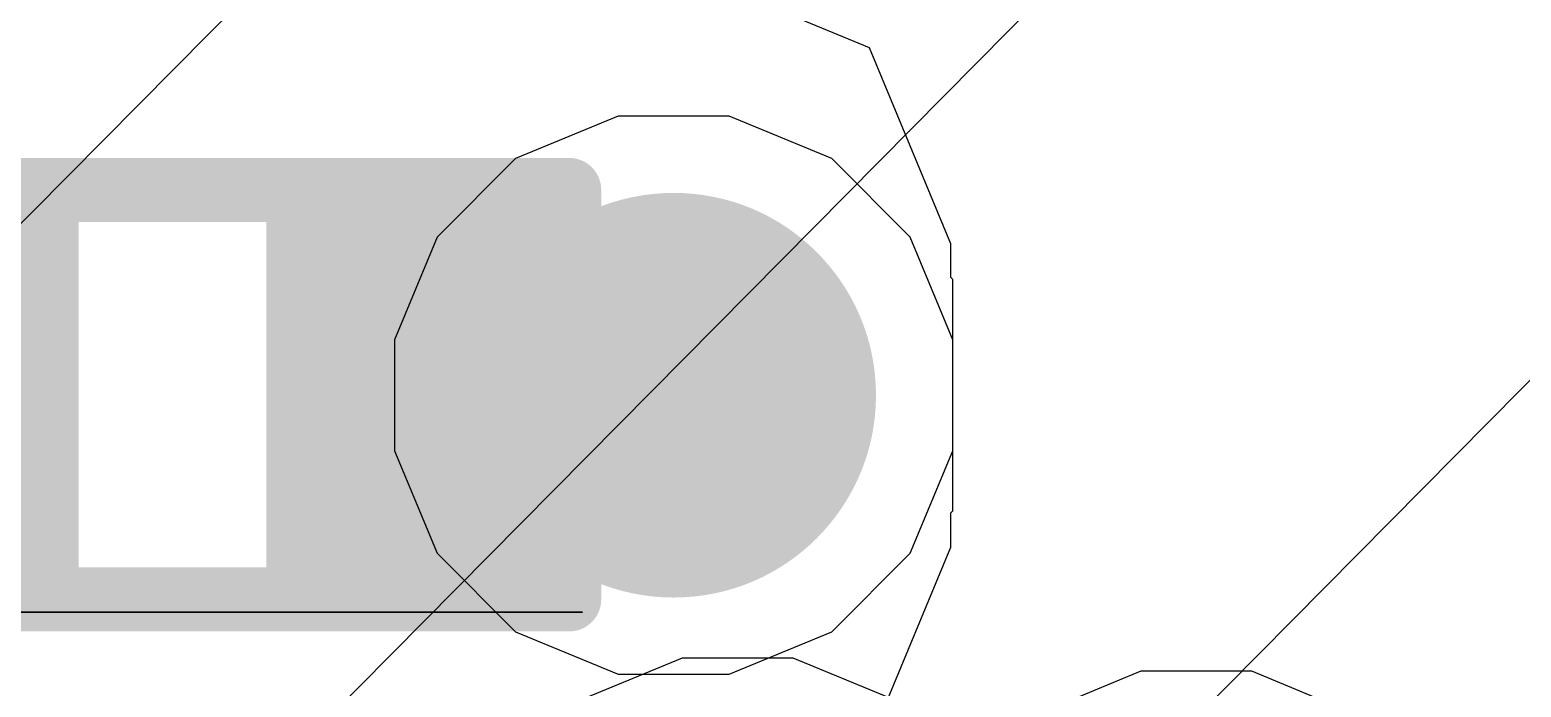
# Model space of a CAD drawing. Header units: inches. Extents: x -4 to 5258, y -4 to 5281.
# Drawn here: x 44.912 to 47.872, y 17.467 to 18.772 of the extents above; entities that cross this region are included whole.
import ezdxf

# ---------------------------------------------------------------- set-up
doc = ezdxf.new("R2010")
doc.units = ezdxf.units.IN
for name, color, linetype in [('Bottom Layer', 5, 'Continuous'), ('Bottom Solder', 6, 'Continuous'), ('Drill Drawing', 1, 'Continuous'), ('Layer 1', 16, 'Continuous'), ('Layer 2', 76, 'Continuous'), ('Top Layer', 1, 'Continuous'), ('Top Overlay', 2, 'Continuous'), ('Top Paste', 8, 'Continuous'), ('Top Solder', 216, 'Continuous'), ('Via Holes', 16, 'Continuous')]:
    doc.layers.add(name, color=color, linetype=linetype)

# ---------------------------------------------------------------- blocks, each defined once
blk = doc.blocks.new('13_WQFN_HR__3_2__31')
at = {"layer": 'Top Solder'}
for p in [(-0.5467, -0.9227), (0.575, 1.81), (1.1783, -0.9227)]:
    blk.add_line(p, (5220.6763, 5271.621), dxfattribs=at)
blk = doc.blocks.new('R___0402_107')
at = {"layer": 'Top Layer'}
for points in [[(-0.6985, -0.3175), (-0.6985, 0.3175), (-0.2413, 0.3175), (-0.2413, -0.3175)], [(0.2413, -0.3175), (0.2413, 0.3175), (0.6985, 0.3175), (0.6985, -0.3175)]]:
    blk.add_hatch(color=1, dxfattribs=at).paths.add_polyline_path(points)
at = {"layer": 'Top Paste'}
for points in [[(-0.6985, -0.3175), (-0.6985, 0.3175), (-0.2413, 0.3175), (-0.2413, -0.3175)], [(0.2413, -0.3175), (0.2413, 0.3175), (0.6985, 0.3175), (0.6985, -0.3175)]]:
    blk.add_hatch(color=8, dxfattribs=at).paths.add_polyline_path(points)
at = {"layer": 'Top Solder'}
for points in [[(-0.7535, -0.3725), (-0.7535, 0.3725), (-0.1863, 0.3725), (-0.1863, -0.3725)], [(0.1863, -0.3725), (0.1863, 0.3725), (0.7535, 0.3725), (0.7535, -0.3725)]]:
    blk.add_hatch(color=216, dxfattribs=at).paths.add_polyline_path(points)
at = {"layer": 'Top Overlay'}
for points in [[(-0.7874, 0.4064, 0.127, 0.127, 0), (0.7874, 0.4064, 0.127, 0.127, 0)], [(-0.7874, -0.4064, 0.127, 0.127, 0), (-0.7874, 0.4064, 0.127, 0.127, 0)], [(0.7874, -0.4064, 0.127, 0.127, 0), (0.7874, 0.4064, 0.127, 0.127, 0)], [(-0.7874, -0.4064, 0.127, 0.127, 0), (0.7874, -0.4064, 0.127, 0.127, 0)], [(-0.8128, -0.4318, 0.00323, 0.00323, 0), (0.8128, -0.4318, 0.00323, 0.00323, 0)]]:
    blk.add_lwpolyline(points, format="xyseb", dxfattribs=at)
for points in [[(-0.8191, 0.4064, 0.0635, 0.0635, 1), (-0.7556, 0.4064, 0.0635, 0.0635, 1)], [(-0.8191, 0.4064, 0.0635, 0.0635, 1), (-0.7556, 0.4064, 0.0635, 0.0635, 1)], [(0.7556, 0.4064, 0.0635, 0.0635, 1), (0.8191, 0.4064, 0.0635, 0.0635, 1)], [(0.7556, 0.4064, 0.0635, 0.0635, 1), (0.8191, 0.4064, 0.0635, 0.0635, 1)], [(-0.8191, -0.4064, 0.0635, 0.0635, 1), (-0.7556, -0.4064, 0.0635, 0.0635, 1)], [(-0.8191, -0.4064, 0.0635, 0.0635, 1), (-0.7556, -0.4064, 0.0635, 0.0635, 1)], [(0.7556, -0.4064, 0.0635, 0.0635, 1), (0.8191, -0.4064, 0.0635, 0.0635, 1)], [(0.7556, -0.4064, 0.0635, 0.0635, 1), (0.8191, -0.4064, 0.0635, 0.0635, 1)], [(-0.8136, -0.4318, 0.00161, 0.00161, 1), (-0.812, -0.4318, 0.00161, 0.00161, 1)], [(0.812, -0.4318, 0.00161, 0.00161, 1), (0.8136, -0.4318, 0.00161, 0.00161, 1)]]:
    blk.add_lwpolyline(points, format="xyseb", close=True, dxfattribs=at)

msp = doc.modelspace()

# ---------------------------------------------------------------- hatches: boundary and pattern name
at = {"layer": 'Bottom Layer'}
h = msp.add_hatch(color=5, dxfattribs=at)
edge = h.paths.add_edge_path()
edge.add_arc((46.1897, 18.0466), 0.3, 0, 360)
at = {"layer": 'Bottom Solder'}
h = msp.add_hatch(color=6, dxfattribs=at)
edge = h.paths.add_edge_path()
edge.add_arc((46.1897, 18.0466), 0.4016, 0, 360)
at = {"layer": 'Layer 1'}
h = msp.add_hatch(color=16, dxfattribs=at)
edge = h.paths.add_edge_path()
edge.add_arc((46.1897, 18.0466), 0.3, 0, 360)
at = {"layer": 'Layer 2'}
h = msp.add_hatch(color=76, dxfattribs=at)
edge = h.paths.add_edge_path()
edge.add_arc((46.1897, 18.0466), 0.3, 0, 360)
at = {"layer": 'Top Layer'}
msp.add_hatch(color=1, dxfattribs=at).paths.add_polyline_path([(45.6649, 18.3473), (45.6649, 17.7452), (46.1897, 17.7452), (46.1897, 18.3473)])
h = msp.add_hatch(color=1, dxfattribs=at)
edge = h.paths.add_edge_path()
edge.add_arc((46.1897, 18.0466), 0.3, 0, 360)
at = {"layer": 'Top Solder'}
h = msp.add_hatch(color=216, dxfattribs=at)
edge = h.paths.add_edge_path()
edge.add_arc((46.1897, 18.0466), 0.4016, 0, 360)
at = {"layer": 'Via Holes'}
h = msp.add_hatch(color=7, dxfattribs=at)
edge = h.paths.add_edge_path()
edge.add_arc((46.1897, 18.0466), 0.15, 0, 360)

# ---------------------------------------------------------------- linework, layer by layer
at = {"layer": 'Bottom Layer'}
for p, q in [((46.0795, 18.6006), (45.8759, 18.5163)), ((46.2999, 18.6006), (46.0795, 18.6006)), ((46.5035, 18.5163), (46.2999, 18.6006)), ((45.8759, 18.5163), (45.7201, 18.3604)), ((46.6594, 18.3604), (46.5035, 18.5163)), ((45.7201, 18.3604), (45.6357, 18.1568)), ((46.7437, 18.1568), (46.6594, 18.3604)), ((45.6357, 18.1568), (45.6357, 17.9364)), ((46.7437, 17.9364), (46.7437, 18.1568)), ((45.6357, 17.9364), (45.7201, 17.7328)), ((46.6594, 17.7328), (46.7437, 17.9364)), ((45.7201, 17.7328), (45.8759, 17.5769)), ((46.5035, 17.5769), (46.6594, 17.7328)), ((45.8759, 17.5769), (46.0795, 17.4926)), ((46.2999, 17.4926), (46.5035, 17.5769)), ((46.0795, 17.4926), (46.2999, 17.4926))]:
    msp.add_line(p, q, dxfattribs=at)
at = {"layer": 'Drill Drawing'}
for points in [[(46.0627, 18.1736, 0.0508, 0.0508, 0), (46.0627, 18.3006, 0.0508, 0.0508, 0)], [(46.0627, 18.3006, 0.0508, 0.0508, 0), (46.3167, 18.3006, 0.0508, 0.0508, 0)], [(46.3167, 18.1736, 0.0508, 0.0508, 0), (46.3167, 18.3006, 0.0508, 0.0508, 0)], [(46.1135, 18.1228, 0.0508, 0.0508, 0), (46.1135, 18.199, 0.0508, 0.0508, 0)], [(46.1135, 18.199, 0.0508, 0.0508, 0), (46.2659, 18.199, 0.0508, 0.0508, 0)], [(46.2659, 18.1228, 0.0508, 0.0508, 0), (46.2659, 18.199, 0.0508, 0.0508, 0)], [(45.9357, 17.9196, 0.0508, 0.0508, 0), (45.9357, 18.1736, 0.0508, 0.0508, 0)], [(45.9357, 18.1736, 0.0508, 0.0508, 0), (46.0627, 18.1736, 0.0508, 0.0508, 0)], [(46.3167, 18.1736, 0.0508, 0.0508, 0), (46.4437, 18.1736, 0.0508, 0.0508, 0)], [(46.4437, 17.9196, 0.0508, 0.0508, 0), (46.4437, 18.1736, 0.0508, 0.0508, 0)], [(46.0373, 17.9704, 0.0508, 0.0508, 0), (46.0373, 18.1228, 0.0508, 0.0508, 0)], [(46.0373, 18.1228, 0.0508, 0.0508, 0), (46.1135, 18.1228, 0.0508, 0.0508, 0)], [(46.2659, 18.1228, 0.0508, 0.0508, 0), (46.3421, 18.1228, 0.0508, 0.0508, 0)], [(46.3421, 17.9704, 0.0508, 0.0508, 0), (46.3421, 18.1228, 0.0508, 0.0508, 0)], [(46.0373, 17.9704, 0.0508, 0.0508, 0), (46.1135, 17.9704, 0.0508, 0.0508, 0)], [(46.1135, 17.8942, 0.0508, 0.0508, 0), (46.1135, 17.9704, 0.0508, 0.0508, 0)], [(46.2659, 17.9704, 0.0508, 0.0508, 0), (46.3421, 17.9704, 0.0508, 0.0508, 0)], [(46.2659, 17.8942, 0.0508, 0.0508, 0), (46.2659, 17.9704, 0.0508, 0.0508, 0)], [(45.9357, 17.9196, 0.0508, 0.0508, 0), (46.0627, 17.9196, 0.0508, 0.0508, 0)], [(46.0627, 17.7926, 0.0508, 0.0508, 0), (46.0627, 17.9196, 0.0508, 0.0508, 0)], [(46.3167, 17.9196, 0.0508, 0.0508, 0), (46.4437, 17.9196, 0.0508, 0.0508, 0)], [(46.3167, 17.7926, 0.0508, 0.0508, 0), (46.3167, 17.9196, 0.0508, 0.0508, 0)], [(46.1135, 17.8942, 0.0508, 0.0508, 0), (46.2659, 17.8942, 0.0508, 0.0508, 0)], [(46.0627, 17.7926, 0.0508, 0.0508, 0), (46.3167, 17.7926, 0.0508, 0.0508, 0)]]:
    msp.add_lwpolyline(points, format="xyseb", dxfattribs=at)
for points in [[(46.05, 18.3006, 0.0254, 0.0254, 1), (46.0754, 18.3006, 0.0254, 0.0254, 1)], [(46.05, 18.3006, 0.0254, 0.0254, 1), (46.0754, 18.3006, 0.0254, 0.0254, 1)], [(46.304, 18.3006, 0.0254, 0.0254, 1), (46.3294, 18.3006, 0.0254, 0.0254, 1)], [(46.304, 18.3006, 0.0254, 0.0254, 1), (46.3294, 18.3006, 0.0254, 0.0254, 1)], [(46.1008, 18.199, 0.0254, 0.0254, 1), (46.1262, 18.199, 0.0254, 0.0254, 1)], [(46.1008, 18.199, 0.0254, 0.0254, 1), (46.1262, 18.199, 0.0254, 0.0254, 1)], [(46.2532, 18.199, 0.0254, 0.0254, 1), (46.2786, 18.199, 0.0254, 0.0254, 1)], [(46.2532, 18.199, 0.0254, 0.0254, 1), (46.2786, 18.199, 0.0254, 0.0254, 1)], [(45.923, 18.1736, 0.0254, 0.0254, 1), (45.9484, 18.1736, 0.0254, 0.0254, 1)], [(45.923, 18.1736, 0.0254, 0.0254, 1), (45.9484, 18.1736, 0.0254, 0.0254, 1)], [(46.05, 18.1736, 0.0254, 0.0254, 1), (46.0754, 18.1736, 0.0254, 0.0254, 1)], [(46.05, 18.1736, 0.0254, 0.0254, 1), (46.0754, 18.1736, 0.0254, 0.0254, 1)], [(46.304, 18.1736, 0.0254, 0.0254, 1), (46.3294, 18.1736, 0.0254, 0.0254, 1)], [(46.304, 18.1736, 0.0254, 0.0254, 1), (46.3294, 18.1736, 0.0254, 0.0254, 1)], [(46.431, 18.1736, 0.0254, 0.0254, 1), (46.4564, 18.1736, 0.0254, 0.0254, 1)], [(46.431, 18.1736, 0.0254, 0.0254, 1), (46.4564, 18.1736, 0.0254, 0.0254, 1)], [(46.0246, 18.1228, 0.0254, 0.0254, 1), (46.05, 18.1228, 0.0254, 0.0254, 1)], [(46.0246, 18.1228, 0.0254, 0.0254, 1), (46.05, 18.1228, 0.0254, 0.0254, 1)], [(46.1008, 18.1228, 0.0254, 0.0254, 1), (46.1262, 18.1228, 0.0254, 0.0254, 1)], [(46.1008, 18.1228, 0.0254, 0.0254, 1), (46.1262, 18.1228, 0.0254, 0.0254, 1)], [(46.2532, 18.1228, 0.0254, 0.0254, 1), (46.2786, 18.1228, 0.0254, 0.0254, 1)], [(46.2532, 18.1228, 0.0254, 0.0254, 1), (46.2786, 18.1228, 0.0254, 0.0254, 1)], [(46.3294, 18.1228, 0.0254, 0.0254, 1), (46.3548, 18.1228, 0.0254, 0.0254, 1)], [(46.3294, 18.1228, 0.0254, 0.0254, 1), (46.3548, 18.1228, 0.0254, 0.0254, 1)], [(46.0246, 17.9704, 0.0254, 0.0254, 1), (46.05, 17.9704, 0.0254, 0.0254, 1)], [(46.0246, 17.9704, 0.0254, 0.0254, 1), (46.05, 17.9704, 0.0254, 0.0254, 1)], [(46.1008, 17.9704, 0.0254, 0.0254, 1), (46.1262, 17.9704, 0.0254, 0.0254, 1)], [(46.1008, 17.9704, 0.0254, 0.0254, 1), (46.1262, 17.9704, 0.0254, 0.0254, 1)], [(46.2532, 17.9704, 0.0254, 0.0254, 1), (46.2786, 17.9704, 0.0254, 0.0254, 1)], [(46.2532, 17.9704, 0.0254, 0.0254, 1), (46.2786, 17.9704, 0.0254, 0.0254, 1)], [(46.3294, 17.9704, 0.0254, 0.0254, 1), (46.3548, 17.9704, 0.0254, 0.0254, 1)], [(46.3294, 17.9704, 0.0254, 0.0254, 1), (46.3548, 17.9704, 0.0254, 0.0254, 1)], [(45.923, 17.9196, 0.0254, 0.0254, 1), (45.9484, 17.9196, 0.0254, 0.0254, 1)], [(45.923, 17.9196, 0.0254, 0.0254, 1), (45.9484, 17.9196, 0.0254, 0.0254, 1)], [(46.05, 17.9196, 0.0254, 0.0254, 1), (46.0754, 17.9196, 0.0254, 0.0254, 1)], [(46.05, 17.9196, 0.0254, 0.0254, 1), (46.0754, 17.9196, 0.0254, 0.0254, 1)], [(46.304, 17.9196, 0.0254, 0.0254, 1), (46.3294, 17.9196, 0.0254, 0.0254, 1)], [(46.304, 17.9196, 0.0254, 0.0254, 1), (46.3294, 17.9196, 0.0254, 0.0254, 1)], [(46.431, 17.9196, 0.0254, 0.0254, 1), (46.4564, 17.9196, 0.0254, 0.0254, 1)], [(46.431, 17.9196, 0.0254, 0.0254, 1), (46.4564, 17.9196, 0.0254, 0.0254, 1)], [(46.1008, 17.8942, 0.0254, 0.0254, 1), (46.1262, 17.8942, 0.0254, 0.0254, 1)], [(46.1008, 17.8942, 0.0254, 0.0254, 1), (46.1262, 17.8942, 0.0254, 0.0254, 1)], [(46.2532, 17.8942, 0.0254, 0.0254, 1), (46.2786, 17.8942, 0.0254, 0.0254, 1)], [(46.2532, 17.8942, 0.0254, 0.0254, 1), (46.2786, 17.8942, 0.0254, 0.0254, 1)], [(46.05, 17.7926, 0.0254, 0.0254, 1), (46.0754, 17.7926, 0.0254, 0.0254, 1)], [(46.05, 17.7926, 0.0254, 0.0254, 1), (46.0754, 17.7926, 0.0254, 0.0254, 1)], [(46.304, 17.7926, 0.0254, 0.0254, 1), (46.3294, 17.7926, 0.0254, 0.0254, 1)], [(46.304, 17.7926, 0.0254, 0.0254, 1), (46.3294, 17.7926, 0.0254, 0.0254, 1)]]:
    msp.add_lwpolyline(points, format="xyseb", close=True, dxfattribs=at)
at = {"layer": 'Layer 1'}
for p, q in [((46.0795, 18.6006), (45.8759, 18.5163)), ((46.2999, 18.6006), (46.0795, 18.6006)), ((46.5035, 18.5163), (46.2999, 18.6006)), ((45.8759, 18.5163), (45.7201, 18.3604)), ((46.6594, 18.3604), (46.5035, 18.5163)), ((45.7201, 18.3604), (45.6357, 18.1568)), ((46.7437, 18.1568), (46.6594, 18.3604)), ((45.6357, 18.1568), (45.6357, 17.9364)), ((46.7437, 17.9364), (46.7437, 18.1568)), ((45.6357, 17.9364), (45.7201, 17.7328)), ((46.6594, 17.7328), (46.7437, 17.9364)), ((45.7201, 17.7328), (45.8759, 17.5769)), ((46.5035, 17.5769), (46.6594, 17.7328)), ((45.8759, 17.5769), (46.0795, 17.4926)), ((46.2999, 17.4926), (46.5035, 17.5769)), ((46.0795, 17.4926), (46.2999, 17.4926))]:
    msp.add_line(p, q, dxfattribs=at)
at = {"layer": 'Layer 2'}
for p, q in [((46.2065, 17.5246), (46.0029, 17.4403)), ((46.4269, 17.5246), (46.2065, 17.5246)), ((46.6305, 17.4403), (46.4269, 17.5246)), ((47.1168, 17.4988), (46.9132, 17.4144)), ((47.3372, 17.4988), (47.1168, 17.4988)), ((47.5408, 17.4144), (47.3372, 17.4988))]:
    msp.add_line(p, q, dxfattribs=at)
at = {"layer": 'Top Layer'}
for p, q in [((46.5785, 18.7361), (46.3092, 18.8477)), ((46.7396, 18.3473), (46.5785, 18.7361)), ((46.7396, 18.2802), (46.7396, 18.3473)), ((46.7437, 18.2761), (46.7396, 18.2802)), ((46.7437, 17.8171), (46.7437, 18.2761)), ((46.7396, 17.813), (46.7437, 17.8171)), ((46.7396, 17.7452), (46.7396, 17.813)), ((46.5785, 17.3564), (46.7396, 17.7452))]:
    msp.add_line(p, q, dxfattribs=at)
for points in [[(45.666, 18.0466, 0.381, 0.381, 0), (46.1897, 18.0466, 0.381, 0.381, 0)], [(45.6649, 18.0477, 0.2032, 0.2032, 0), (45.666, 18.0466, 0.2032, 0.2032, 0)]]:
    msp.add_lwpolyline(points, format="xyseb", dxfattribs=at)
for points in [[(45.5707, 18.0466, 0.1905, 0.1905, 1), (45.7612, 18.0466, 0.1905, 0.1905, 1)], [(46.0945, 18.0466, 0.1905, 0.1905, 1), (46.285, 18.0466, 0.1905, 0.1905, 1)], [(45.6141, 18.0477, 0.1016, 0.1016, 1), (45.7157, 18.0477, 0.1016, 0.1016, 1)], [(45.6152, 18.0466, 0.1016, 0.1016, 1), (45.7168, 18.0466, 0.1016, 0.1016, 1)]]:
    msp.add_lwpolyline(points, format="xyseb", close=True, dxfattribs=at)

# ---------------------------------------------------------------- block references
for name, p in [('13_WQFN_HR__3_2__31', (37.0774, 9.2675)), ('R___0402_107', (45.195, 18.0477))]:
    msp.add_blockref(name, p)

doc.saveas('drawing.dxf')
